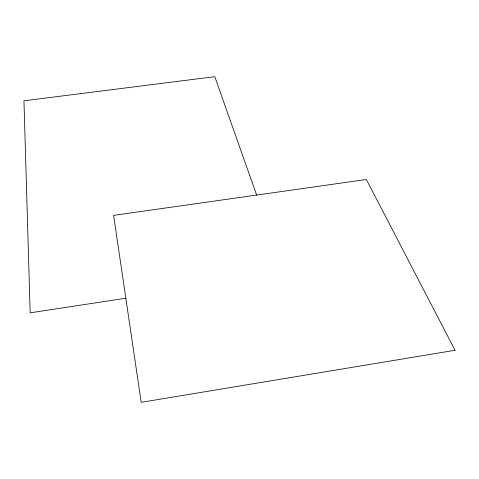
<?xml version="1.0" encoding="UTF-8"?>
<svg xmlns="http://www.w3.org/2000/svg" width="479" height="479" viewBox="0 0 479 479"><rect width="100%" height="100%" fill="white"/><g stroke="black" fill="none" stroke-linecap="round" stroke-linejoin="round"><path stroke-width="0.72" d="M125.833 298.243L30.177 312.835L23.95 100.794L214.79 76.676L256.63 195.073M455.05 350.281L141.197 402.324L113.607 215.382L366.339 179.493L455.05 350.281"/></g></svg>
